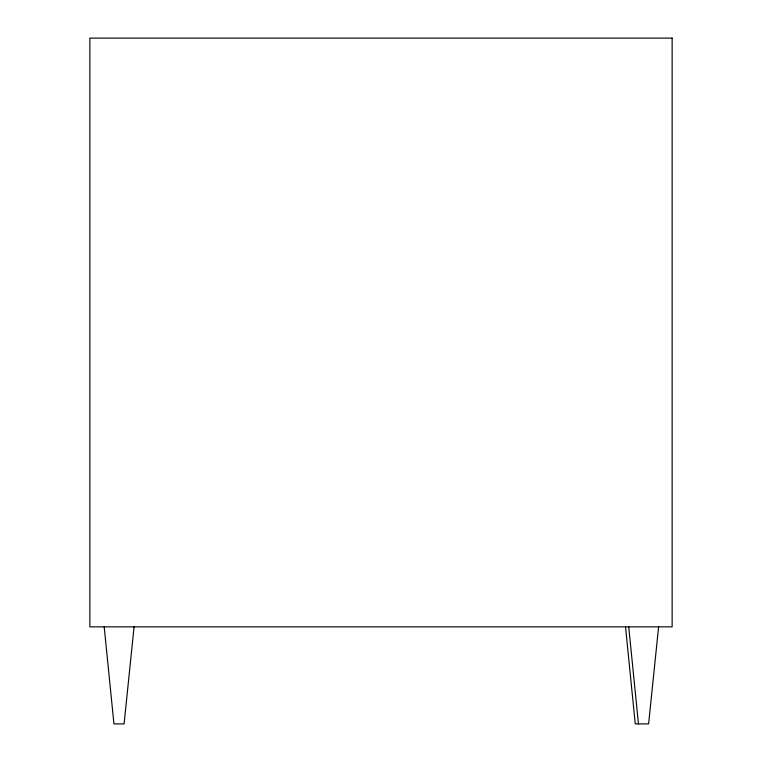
<?xml version="1.0" encoding="UTF-8"?>
<svg xmlns="http://www.w3.org/2000/svg" width="762" height="762" viewBox="0 0 762 762"><rect width="100%" height="100%" fill="white"/><g stroke="black" fill="none" stroke-linecap="round" stroke-linejoin="round"><path stroke-width="1.14" d="M134.074 626.85L124.092 723.9L113.938 723.9L104.204 626.85M658.606 626.85L648.614 723.9L635.251 723.9L625.526 626.85M628.736 626.85L638.461 723.9M672.141 38.1L89.859 38.1L89.859 626.85L672.141 626.85L672.141 38.1"/></g></svg>
